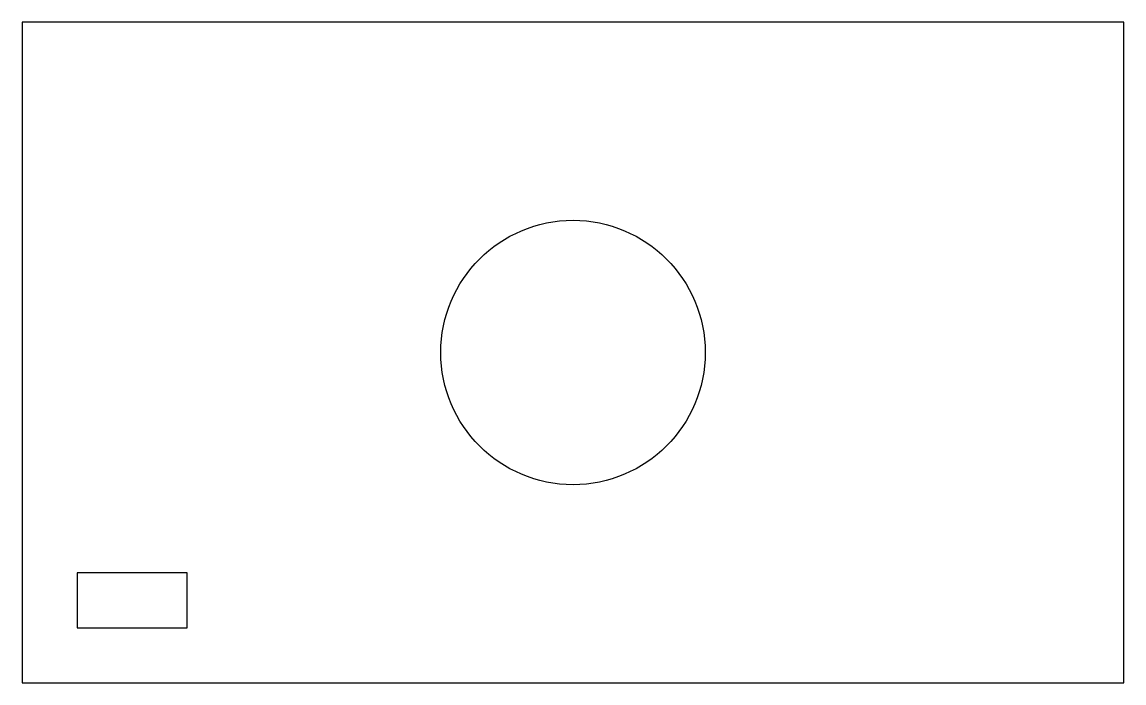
# Model space of a CAD drawing. Header units: millimetres. Extents: x 0 to 100, y 0 to 60.
import ezdxf

# ---------------------------------------------------------------- set-up
doc = ezdxf.new("R2010")
doc.units = ezdxf.units.MM
doc.layers.add('CUT', color=7, linetype='CONTINUOUS')
doc.layers.add('ETCH', color=5, linetype='CONTINUOUS')

msp = doc.modelspace()

# ---------------------------------------------------------------- linework, layer by layer
at = {"layer": 'CUT'}
msp.add_lwpolyline([(0, 0), (100, 0), (100, 60), (0, 60)], close=True, dxfattribs=at)
msp.add_circle((50, 30), 12, dxfattribs=at)
at = {"layer": 'ETCH'}
msp.add_lwpolyline([(5, 5), (15, 5), (15, 10), (5, 10)], close=True, dxfattribs=at)

doc.saveas('drawing.dxf')
